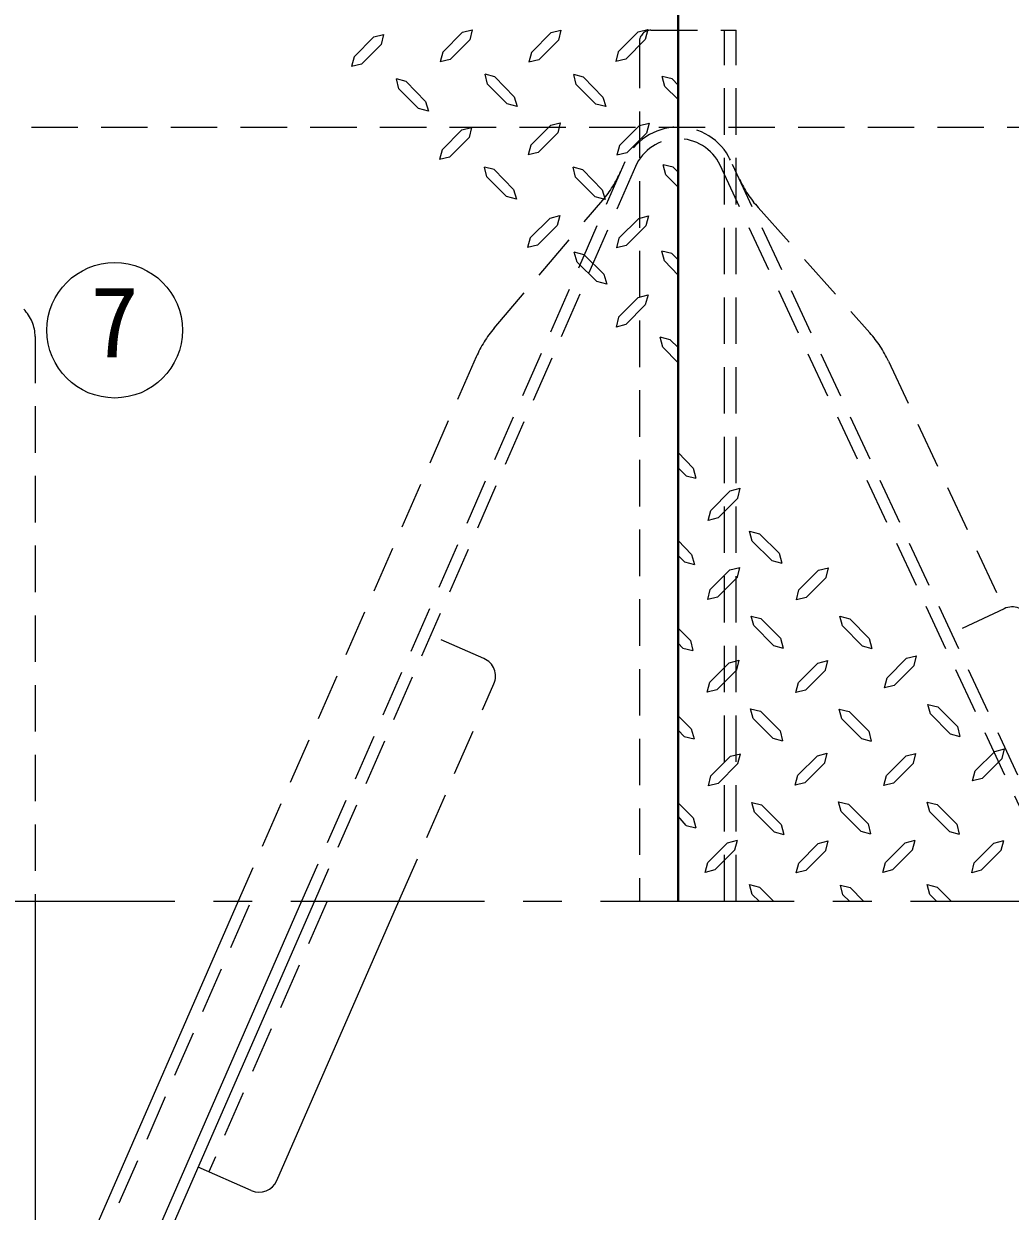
# Model space of a CAD drawing. Units: millimetres at full size, sheet at 1:10; details may follow other scales. Extents: x -2066 to 1984, y -1358 to 1452.
# Drawn here: x -1374.6 to -1119.8, y 860.4 to 1167.2 of the extents above; entities that cross this region are included whole.
import ezdxf
from ezdxf.enums import TextEntityAlignment as Align

# ---------------------------------------------------------------- set-up
doc = ezdxf.new("R2010")
doc.units = ezdxf.units.MM
doc.header["$LTSCALE"] = 10
doc.linetypes.add('CHAIN1', pattern=[8, 5, -1, 1, -1])
doc.linetypes.add('DASHED1', pattern=[1.8, 1.2, -0.6])
doc.layers.add('0-0_ﾚｲﾔ1', color=4, linetype='Continuous', lineweight=9)
doc.styles.add('ＭＳ ゴシック', font='')
doc.styles.get('ＭＳ ゴシック').set_extended_font_data('MS Gothic')

msp = doc.modelspace()

# ---------------------------------------------------------------- linework, layer by layer
at = {"layer": '0-0_ﾚｲﾔ1', "color": 1, "lineweight": 40}
msp.add_line((-1205.57, 940.51), (-1205.57, 1195.51), dxfattribs=at)
at = {"layer": '0-0_ﾚｲﾔ1'}
for p, q in [((-1264.43, 1157.98), (-1259.37, 1163.05)), ((-1241.53, 1157.9), (-1236.47, 1162.97)), ((-1219.11, 1158.06), (-1214.05, 1163.13)), ((-1287.33, 1156.78), (-1282.27, 1161.84)), ((-1266.36, 1159.83), (-1267, 1157.34)), ((-1243.46, 1159.75), (-1244.1, 1157.26)), ((-1221.04, 1159.91), (-1221.68, 1157.42)), ((-1289.26, 1158.63), (-1289.91, 1156.14)), ((-1287.33, 1156.78), (-1289.91, 1156.14)), ((-1264.43, 1157.98), (-1267, 1157.34)), ((-1241.53, 1157.9), (-1244.1, 1157.26)), ((-1219.11, 1158.06), (-1221.68, 1157.42)), ((-1254.79, 1151.56), (-1255.43, 1154.13)), ((-1252.94, 1153.48), (-1255.43, 1154.13)), ((-1252.94, 1153.48), (-1247.88, 1148.34)), ((-1231.89, 1151.47), (-1232.53, 1154.05)), ((-1230.04, 1153.4), (-1232.53, 1154.05)), ((-1230.04, 1153.4), (-1224.98, 1148.26)), ((-1207.14, 1152.92), (-1209.71, 1153.56)), ((-1208.99, 1150.99), (-1209.71, 1153.56)), ((-1277.69, 1150.35), (-1278.33, 1152.92)), ((-1275.84, 1152.28), (-1278.33, 1152.92)), ((-1277.69, 1150.35), (-1272.63, 1145.29)), ((-1275.84, 1152.28), (-1270.78, 1147.14)), ((-1254.79, 1151.56), (-1249.73, 1146.49)), ((-1231.89, 1151.47), (-1226.82, 1146.41)), ((-1208.99, 1150.99), (-1205.57, 1147.58)), ((-1207.14, 1152.92), (-1205.57, 1151.35)), ((-1247.88, 1148.34), (-1247.16, 1145.85)), ((-1224.98, 1148.26), (-1224.25, 1145.77)), ((-1270.06, 1144.64), (-1272.63, 1145.29)), ((-1270.78, 1147.14), (-1270.06, 1144.64)), ((-1247.16, 1145.85), (-1249.73, 1146.49)), ((-1224.25, 1145.77), (-1226.82, 1146.41)), ((-1241.69, 1133.96), (-1236.63, 1139.02)), ((-1218.79, 1133.88), (-1213.73, 1138.94)), ((-1264.59, 1132.75), (-1259.53, 1137.81)), ((-1243.62, 1135.81), (-1244.26, 1133.31)), ((-1220.72, 1135.72), (-1221.36, 1133.23)), ((-1266.52, 1134.6), (-1267.16, 1132.11)), ((-1264.59, 1132.75), (-1267.16, 1132.11)), ((-1241.69, 1133.96), (-1244.26, 1133.31)), ((-1218.79, 1133.88), (-1221.36, 1133.23)), ((-1254.95, 1127.61), (-1255.59, 1130.18)), ((-1253.1, 1129.54), (-1255.59, 1130.18)), ((-1253.1, 1129.54), (-1248.04, 1124.39)), ((-1232.05, 1127.53), (-1232.69, 1130.1)), ((-1230.2, 1129.46), (-1232.69, 1130.1)), ((-1230.2, 1129.46), (-1225.14, 1124.31)), ((-1206.82, 1130.1), (-1209.39, 1130.74)), ((-1208.74, 1128.17), (-1209.39, 1130.74)), ((-1206.82, 1130.1), (-1205.57, 1128.85)), ((-1254.95, 1127.61), (-1249.89, 1122.55)), ((-1232.05, 1127.53), (-1226.99, 1122.47)), ((-1208.74, 1128.17), (-1205.57, 1125)), ((-1248.04, 1124.39), (-1247.32, 1121.9)), ((-1225.14, 1124.31), (-1224.41, 1121.82)), ((-1247.32, 1121.9), (-1249.89, 1122.55)), ((-1224.41, 1121.82), (-1226.99, 1122.47)), ((-1241.85, 1110.01), (-1236.79, 1115.07)), ((-1218.95, 1109.93), (-1213.89, 1114.99)), ((-1243.78, 1111.86), (-1244.42, 1109.37)), ((-1220.88, 1111.78), (-1221.52, 1109.29)), ((-1241.85, 1110.01), (-1244.42, 1109.37)), ((-1229.8, 1107.52), (-1232.37, 1108.16)), ((-1231.65, 1105.59), (-1232.37, 1108.16)), ((-1229.8, 1107.52), (-1224.74, 1102.46)), ((-1218.95, 1109.93), (-1221.52, 1109.29)), ((-1207.22, 1107.84), (-1209.79, 1108.48)), ((-1209.07, 1105.91), (-1209.79, 1108.48)), ((-1207.22, 1107.84), (-1205.57, 1106.19)), ((-1231.65, 1105.59), (-1226.58, 1100.61)), ((-1209.07, 1105.91), (-1205.57, 1102.28)), ((-1224.74, 1102.46), (-1224.01, 1099.89)), ((-1224.01, 1099.89), (-1226.58, 1100.61)), ((-1220.96, 1091.37), (-1215.9, 1096.43)), ((-1219.03, 1089.52), (-1214.05, 1094.58)), ((-1220.96, 1091.37), (-1221.6, 1088.8)), ((-1219.03, 1089.52), (-1221.6, 1088.8)), ((-1207.62, 1085.58), (-1210.19, 1086.22)), ((-1209.47, 1083.65), (-1210.19, 1086.22)), ((-1209.47, 1083.65), (-1205.57, 1079.6)), ((-1207.62, 1085.58), (-1205.57, 1083.53)), ((-1201.67, 1052.37), (-1205.57, 1056.42)), ((-1203.52, 1050.44), (-1205.57, 1052.49)), ((-1201.67, 1052.37), (-1200.95, 1049.8)), ((-1203.52, 1050.44), (-1200.95, 1049.8)), ((-1192.11, 1046.5), (-1197.09, 1041.44)), ((-1192.11, 1046.5), (-1189.54, 1047.22)), ((-1190.18, 1044.65), (-1189.54, 1047.22)), ((-1190.18, 1044.65), (-1195.24, 1039.59)), ((-1202.07, 1030.11), (-1205.57, 1033.74)), ((-1187.13, 1036.14), (-1184.56, 1035.41)), ((-1186.41, 1033.56), (-1187.13, 1036.14)), ((-1179.49, 1030.43), (-1184.56, 1035.41)), ((-1181.34, 1028.5), (-1186.41, 1033.56)), ((-1203.92, 1028.18), (-1205.57, 1029.83)), ((-1203.92, 1028.18), (-1201.35, 1027.54)), ((-1202.07, 1030.11), (-1201.35, 1027.54)), ((-1181.34, 1028.5), (-1178.77, 1027.86)), ((-1179.49, 1030.43), (-1178.77, 1027.86)), ((-1192.19, 1026.09), (-1197.25, 1021.03)), ((-1192.19, 1026.09), (-1189.62, 1026.73)), ((-1190.26, 1024.24), (-1189.62, 1026.73)), ((-1169.29, 1026.01), (-1174.35, 1020.95)), ((-1169.29, 1026.01), (-1166.72, 1026.65)), ((-1167.36, 1024.16), (-1166.72, 1026.65)), ((-1186.73, 1014.2), (-1184.16, 1013.56)), ((-1186, 1011.71), (-1186.73, 1014.2)), ((-1179.09, 1008.49), (-1184.16, 1013.56)), ((-1163.82, 1014.12), (-1161.25, 1013.47)), ((-1163.1, 1011.63), (-1163.82, 1014.12)), ((-1156.19, 1008.41), (-1161.25, 1013.47)), ((-1202.4, 1007.85), (-1205.57, 1011.02)), ((-1180.94, 1006.56), (-1186, 1011.71)), ((-1158.04, 1006.48), (-1163.1, 1011.63)), ((-1204.32, 1005.92), (-1205.57, 1007.17)), ((-1202.4, 1007.85), (-1201.75, 1005.28)), ((-1180.94, 1006.56), (-1178.45, 1005.92)), ((-1179.09, 1008.49), (-1178.45, 1005.92)), ((-1158.04, 1006.48), (-1155.55, 1005.84)), ((-1156.19, 1008.41), (-1155.55, 1005.84)), ((-1204.32, 1005.92), (-1201.75, 1005.28)), ((-1146.55, 1003.27), (-1151.61, 998.21)), ((-1146.55, 1003.27), (-1143.98, 1003.91)), ((-1144.62, 1001.42), (-1143.98, 1003.91)), ((-1192.35, 1002.14), (-1197.41, 997.08)), ((-1192.35, 1002.14), (-1189.78, 1002.79)), ((-1190.42, 1000.3), (-1189.78, 1002.79)), ((-1169.45, 1002.06), (-1174.51, 997)), ((-1169.45, 1002.06), (-1166.88, 1002.71)), ((-1167.52, 1000.22), (-1166.88, 1002.71)), ((-1141.08, 991.38), (-1138.51, 990.73)), ((-1140.36, 988.89), (-1141.08, 991.38)), ((-1202.16, 985.03), (-1205.57, 988.44)), ((-1186.89, 990.25), (-1184.32, 989.61)), ((-1186.16, 987.76), (-1186.89, 990.25)), ((-1181.1, 982.62), (-1186.16, 987.76)), ((-1179.25, 984.55), (-1184.32, 989.61)), ((-1163.99, 990.17), (-1161.41, 989.53)), ((-1163.26, 987.68), (-1163.99, 990.17)), ((-1156.35, 984.47), (-1161.41, 989.53)), ((-1135.3, 983.74), (-1140.36, 988.89)), ((-1133.45, 985.67), (-1138.51, 990.73)), ((-1204, 983.1), (-1205.57, 984.67)), ((-1202.16, 985.03), (-1201.43, 982.46)), ((-1158.2, 982.54), (-1163.26, 987.68)), ((-1133.45, 985.67), (-1132.81, 983.1)), ((-1204, 983.1), (-1201.43, 982.46)), ((-1181.1, 982.62), (-1178.61, 981.97)), ((-1179.25, 984.55), (-1178.61, 981.97)), ((-1158.2, 982.54), (-1155.71, 981.89)), ((-1156.35, 984.47), (-1155.71, 981.89)), ((-1135.3, 983.74), (-1132.81, 983.1)), ((-1192.03, 977.96), (-1189.46, 978.6)), ((-1190.1, 976.11), (-1189.46, 978.6)), ((-1169.61, 978.12), (-1167.04, 978.76)), ((-1167.68, 976.27), (-1167.04, 978.76)), ((-1146.71, 978.04), (-1144.14, 978.68)), ((-1144.78, 976.19), (-1144.14, 978.68)), ((-1123.81, 979.24), (-1128.87, 974.18)), ((-1123.81, 979.24), (-1121.24, 979.89)), ((-1121.88, 977.39), (-1121.24, 979.89)), ((-1192.03, 977.96), (-1197.09, 972.89)), ((-1169.61, 978.12), (-1174.67, 973.06)), ((-1146.71, 978.04), (-1151.77, 972.97)), ((-1201.67, 962.05), (-1205.57, 965.94)), ((-1186.57, 966.06), (-1183.99, 965.42)), ((-1185.84, 963.57), (-1186.57, 966.06)), ((-1180.78, 958.43), (-1185.84, 963.57)), ((-1178.93, 960.36), (-1183.99, 965.42)), ((-1164.15, 966.22), (-1161.57, 965.58)), ((-1163.42, 963.73), (-1164.15, 966.22)), ((-1158.36, 958.59), (-1163.42, 963.73)), ((-1156.51, 960.52), (-1161.57, 965.58)), ((-1141.24, 966.14), (-1138.67, 965.5)), ((-1140.52, 963.65), (-1141.24, 966.14)), ((-1135.46, 958.51), (-1140.52, 963.65)), ((-1133.61, 960.44), (-1138.67, 965.5)), ((-1203.52, 960.12), (-1205.57, 962.46)), ((-1203.52, 960.12), (-1200.95, 959.47)), ((-1201.67, 962.05), (-1200.95, 959.47)), ((-1178.93, 960.36), (-1178.29, 957.79)), ((-1156.51, 960.52), (-1155.87, 957.95)), ((-1133.61, 960.44), (-1132.97, 957.87)), ((-1180.78, 958.43), (-1178.29, 957.79)), ((-1158.36, 958.59), (-1155.87, 957.95)), ((-1135.46, 958.51), (-1132.97, 957.87)), ((-1192.83, 955.62), (-1197.9, 950.56)), ((-1192.83, 955.62), (-1190.26, 956.26)), ((-1190.91, 953.77), (-1190.26, 956.26)), ((-1169.37, 955.46), (-1174.43, 950.39)), ((-1169.37, 955.46), (-1166.8, 956.1)), ((-1167.44, 953.61), (-1166.8, 956.1)), ((-1146.95, 955.62), (-1152.01, 950.56)), ((-1146.95, 955.62), (-1144.38, 956.26)), ((-1145.02, 953.77), (-1144.38, 956.26)), ((-1124.05, 955.54), (-1129.11, 950.47)), ((-1124.05, 955.54), (-1121.48, 956.18)), ((-1122.12, 953.69), (-1121.48, 956.18)), ((-1187.13, 944.85), (-1184.56, 944.13)), ((-1186.41, 942.28), (-1187.13, 944.85)), ((-1141.24, 944.85), (-1138.67, 944.13)), ((-1140.6, 942.28), (-1141.24, 944.85)), ((-1184.64, 940.51), (-1186.41, 942.28)), ((-1180.94, 940.51), (-1184.56, 944.13)), ((-1163.66, 944.69), (-1161.09, 944.05)), ((-1163.02, 942.2), (-1163.66, 944.69)), ((-1161.33, 940.51), (-1163.02, 942.2)), ((-1157.69, 940.51), (-1161.09, 944.05)), ((-1138.83, 940.51), (-1140.6, 942.28)), ((-1135.06, 940.51), (-1138.67, 944.13)), ((-1319.16, 940.51), (-1371.63, 820.44))]:
    msp.add_line(p, q, dxfattribs=at)
at = {"layer": '0-0_ﾚｲﾔ1', "color": 7, "linetype": 'DASHED1', "lineweight": 18}
for p, q in [((-1212.57, 1165.51), (-1190.57, 1165.51)), ((-1190.57, 940.51), (-1190.57, 1165.51)), ((-1215.57, 1162.51), (-1215.57, 940.51))]:
    msp.add_line(p, q, dxfattribs=at)
at = {"layer": '0-0_ﾚｲﾔ1', "linetype": 'DASHED1'}
for p, q in [((-1193.57, 940.51), (-1193.57, 1165.51)), ((-1390.57, 1140.51), (-1020.57, 1140.51)), ((-1102.64, 940.51), (-1192.01, 1131.92)), ((-1219.32, 1131.52), (-1302.79, 940.51)), ((-1216.57, 1130.32), (-1299.51, 940.51)), ((-1105.95, 940.51), (-1194.73, 1130.65)), ((-1253.09, 1088.52), (-1225.02, 1121.62)), ((-1184.91, 1119.71), (-1156.03, 1087.33)), ((-1371.63, 1086.37), (-1371.63, 940.51)), ((-1257.7, 1081.13), (-1319.16, 940.51)), ((-1151.24, 1080.05), (-1121.37, 1016.08)), ((-1121.37, 1016.08), (-1134.96, 1009.74)), ((-1255.74, 1003.23), (-1269.48, 1009.23)), ((-1277.69, 940.51), (-1253.16, 996.64)), ((-1371.56, 813.1), (-1315.88, 940.51)), ((-1296.24, 940.51), (-1326.8, 870.59))]:
    msp.add_line(p, q, dxfattribs=at)
at = {"layer": '0-0_ﾚｲﾔ1', "linetype": 'CHAIN1'}
msp.add_line((-1945.57, 940.51), (-440.57, 940.51), dxfattribs=at)
at = {"layer": '0-0_ﾚｲﾔ1', "color": 7, "lineweight": 18}
for p, q in [((-1299.51, 940.51), (-1386.92, 740.51)), ((-1309.22, 868.36), (-1277.69, 940.51)), ((-1315.8, 865.78), (-1329.55, 871.79))]:
    msp.add_line(p, q, dxfattribs=at)
at = {"layer": '0-0_ﾚｲﾔ1', "color": 5, "lineweight": 25}
msp.add_line((-1371.63, 940.51), (-1371.63, 794.65), dxfattribs=at)
at = {"layer": '0-0_ﾚｲﾔ1'}
for points in [[(-1266.36, 1159.83), (-1261.22, 1164.97), (-1258.73, 1165.62), (-1259.37, 1163.05)], [(-1221.04, 1159.91), (-1215.9, 1165.06), (-1213.41, 1165.7), (-1214.05, 1163.13)], [(-1289.26, 1158.63), (-1284.12, 1163.77), (-1281.63, 1164.41), (-1282.27, 1161.84)], [(-1243.46, 1159.75), (-1238.32, 1164.89), (-1235.82, 1165.54), (-1236.47, 1162.97)], [(-1243.62, 1135.81), (-1238.48, 1140.95), (-1235.99, 1141.59), (-1236.63, 1139.02)], [(-1220.72, 1135.72), (-1215.57, 1140.87), (-1213.08, 1141.51), (-1213.73, 1138.94)], [(-1266.52, 1134.6), (-1261.38, 1139.74), (-1258.89, 1140.39), (-1259.53, 1137.81)], [(-1243.78, 1111.86), (-1238.64, 1117), (-1236.15, 1117.64), (-1236.79, 1115.07)], [(-1220.88, 1111.78), (-1215.74, 1116.92), (-1213.24, 1117.56), (-1213.89, 1114.99)], [(-1215.9, 1096.43), (-1213.32, 1097.15), (-1214.05, 1094.58)], [(-1195.24, 1039.59), (-1197.82, 1038.87), (-1197.09, 1041.44)], [(-1190.26, 1024.24), (-1195.41, 1019.1), (-1197.9, 1018.46), (-1197.25, 1021.03)], [(-1167.36, 1024.16), (-1172.5, 1019.02), (-1174.99, 1018.38), (-1174.35, 1020.95)], [(-1190.42, 1000.3), (-1195.57, 995.15), (-1198.06, 994.51), (-1197.41, 997.08)], [(-1167.52, 1000.22), (-1172.66, 995.07), (-1175.16, 994.43), (-1174.51, 997)], [(-1144.62, 1001.42), (-1149.76, 996.28), (-1152.25, 995.64), (-1151.61, 998.21)], [(-1190.1, 976.11), (-1195.24, 970.97), (-1197.74, 970.32), (-1197.09, 972.89)], [(-1167.68, 976.27), (-1172.82, 971.13), (-1175.32, 970.48), (-1174.67, 973.06)], [(-1144.78, 976.19), (-1149.92, 971.05), (-1152.41, 970.4), (-1151.77, 972.97)], [(-1121.88, 977.39), (-1127.02, 972.25), (-1129.51, 971.61), (-1128.87, 974.18)], [(-1190.91, 953.77), (-1196.05, 948.63), (-1198.54, 947.98), (-1197.9, 950.56)], [(-1167.44, 953.61), (-1172.58, 948.47), (-1175.07, 947.82), (-1174.43, 950.39)], [(-1145.02, 953.77), (-1150.16, 948.63), (-1152.66, 947.98), (-1152.01, 950.56)], [(-1122.12, 953.69), (-1127.26, 948.55), (-1129.75, 947.9), (-1129.11, 950.47)]]:
    msp.add_lwpolyline(points, dxfattribs=at)
at = {"layer": '0-0_ﾚｲﾔ1', "color": 7, "lineweight": 18}
msp.add_lwpolyline([(-1302.79, 940.51), (-1389.67, 741.71), (-1386.92, 740.51)], dxfattribs=at)
msp.add_circle((-1351.08, 1088.01), 17.5, dxfattribs=at)
at = {"layer": '0-0_ﾚｲﾔ1', "color": 7, "linetype": 'DASHED1', "lineweight": 18}
msp.add_arc((-1212.57, 1162.51), 3, 90, 180, dxfattribs=at)
at = {"layer": '0-0_ﾚｲﾔ1', "linetype": 'DASHED1'}
for centre, radius, start, end in [((-1205.57, 1125.51), 15, 25.3153, 156.3938), ((-1205.57, 1125.51), 12, 25.3493, 156.3938), ((-1247.9, 1141.02), 30, 319.6945, 336.3938), ((-1162.52, 1139.68), 30, 205.0275, 221.7267), ((-1381.63, 1086.37), 10, 0, 45), ((-1230.21, 1069.12), 30, 139.6945, 156.3938), ((-1178.42, 1067.36), 30, 25.0275, 41.7267), ((-1119.26, 1011.55), 5, 25.0275, 115.0275), ((-1257.74, 998.65), 5, 336.3938, 66.3938)]:
    msp.add_arc(centre, radius, start, end, dxfattribs=at)
at = {"layer": '0-0_ﾚｲﾔ1', "color": 7, "lineweight": 18}
msp.add_arc((-1313.8, 870.36), 5, 246.3938, 336.3938, dxfattribs=at)

# ---------------------------------------------------------------- texts
at = {"layer": '0-0_ﾚｲﾔ1', "color": 7, "style": 'ＭＳ ゴシック'}
msp.add_text('7', height=18.33, dxfattribs=at).set_placement((-1357.33, 1075.51), align=Align.BOTTOM_LEFT)

doc.saveas('drawing.dxf')
